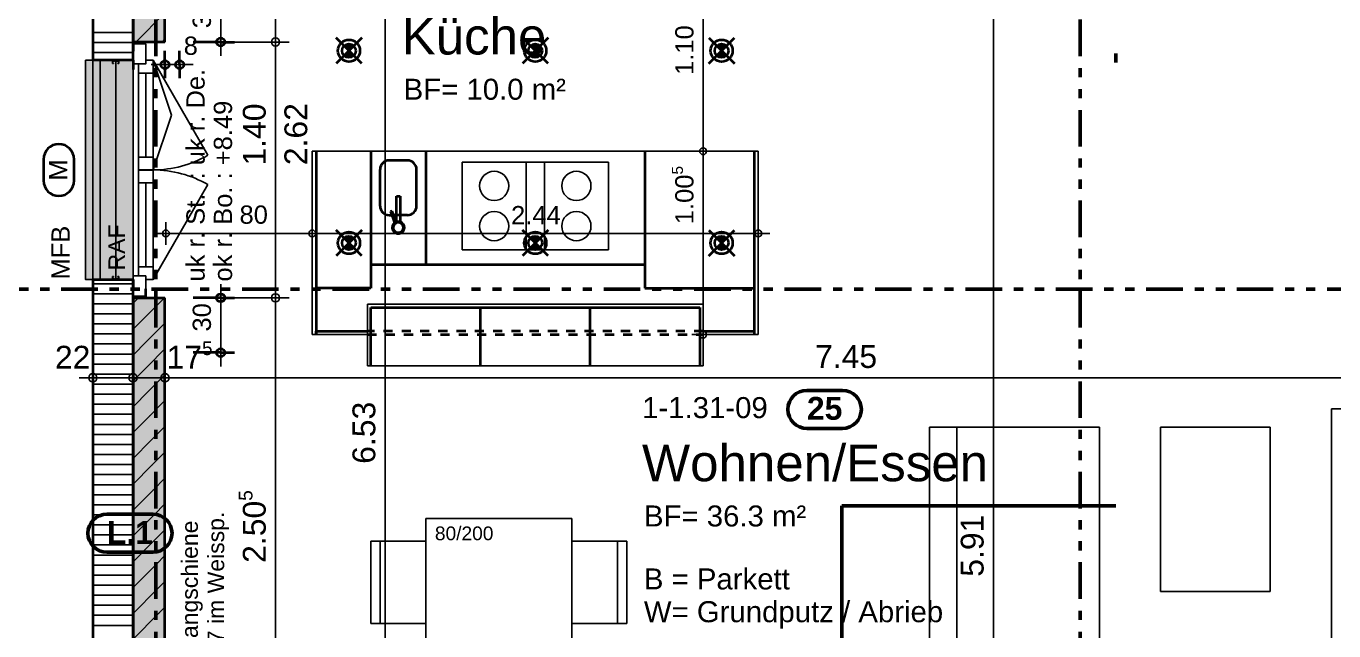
# Model space of a CAD drawing. Header units: centimetres. Extents: x 0.3 to 84.3, y 0.3 to 59.7.
# Drawn here: x 30.49 to 44.81, y 20.84 to 27.46 of the extents above; entities that cross this region are included whole.
import ezdxf

# ---------------------------------------------------------------- set-up
doc = ezdxf.new("R2010")
doc.units = ezdxf.units.CM
for name, pattern in [('AUSGEZOGEN', [0]), ('LINIE_17', [0.05, 0, -0.05]), ('LINIE_23', [0.79, 0.4, -0.13, 0, -0.13, 0, -0.13]), ('PHANTOM', [63.5, 31.75, -6.35, 6.35, -6.35, 6.35, -6.35]), ('PUNKT', [6.35, 0, -6.35]), ('RAND', [44.45, 12.7, -6.35, 12.7, -6.35, 0, -6.35]), ('STRICHPUNKT', [25.4, 12.7, -6.35, 0, -6.35]), ('VERDECKT', [9.525, 6.35, -3.175])]:
    doc.linetypes.add(name, pattern=pattern)
for name, color, linetype, lineweight in [('Bauachsen grob', 7, 'RAND', 25), ('Daemmung', 7, 'AUSGEZOGEN', 35), ('Fenster', 7, 'AUSGEZOGEN', 35), ('Fuellflaeche tragende Wände MW', 7, 'AUSGEZOGEN', 25), ('Holzgelaender', 7, 'AUSGEZOGEN', 50), ('Kueche', 7, 'AUSGEZOGEN', 25), ('Oeffnungsrichtung Fenster', 7, 'AUSGEZOGEN', 25), ('Raumbezeichnung', 7, 'AUSGEZOGEN', 35), ('Rolladen', 7, 'AUSGEZOGEN', 25), ('Schnittbegrenzung', 7, 'AUSGEZOGEN', 25), ('Spengler', 7, 'AUSGEZOGEN', 35), ('Text Koten', 7, 'AUSGEZOGEN', 50), ('Text Werkplan Ausfuehrung', 7, 'AUSGEZOGEN', 50), ('Vorhangbrett', 7, 'AUSGEZOGEN', 25), ('Wand Mauerwerk tragend', 7, 'AUSGEZOGEN', 35), ('Werkplan- Ausfuehrungsmasse', 7, 'AUSGEZOGEN', 25)]:
    doc.layers.add(name, color=color, linetype=linetype, lineweight=lineweight)
for name, color, linetype, lineweight, true_color in [('Elektro Apparate', 7, 'AUSGEZOGEN', 35, 0x656565), ('Elektro Text', 7, 'AUSGEZOGEN', 35, 0x656565), ('Moebel', 7, 'AUSGEZOGEN', 25, 0xababab)]:
    doc.layers.add(name, color=color, linetype=linetype, lineweight=lineweight, true_color=true_color)
doc.styles.add('ARIAL', font='ARIAL.TTF')

msp = doc.modelspace()

# ---------------------------------------------------------------- hatches: boundary and pattern name
at = {"layer": 'Elektro Apparate', "linetype": 'AUSGEZOGEN', "lineweight": 35}
h = msp.add_hatch(color=40, dxfattribs=at)
h.paths.add_polyline_path([(33.971, 27.141), (34.024, 27.194), (34.077, 27.141), (34.071, 27.135), (34.041, 27.121), (34.007, 27.121), (33.977, 27.135)], flags=16)
h.paths.add_polyline_path([(34.077, 27.247), (34.024, 27.194), (33.971, 27.247), (33.977, 27.253), (34.007, 27.267), (34.041, 27.267), (34.071, 27.253)], flags=16)
h = msp.add_hatch(color=40, dxfattribs=at)
h.paths.add_polyline_path([(36.011, 27.141), (36.064, 27.194), (36.117, 27.141), (36.111, 27.135), (36.081, 27.121), (36.047, 27.121), (36.017, 27.135)], flags=16)
h.paths.add_polyline_path([(36.117, 27.247), (36.064, 27.194), (36.011, 27.247), (36.017, 27.253), (36.047, 27.267), (36.081, 27.267), (36.111, 27.253)], flags=16)
h = msp.add_hatch(color=40, dxfattribs=at)
h.paths.add_polyline_path([(38.157, 27.141), (38.104, 27.194), (38.051, 27.141), (38.057, 27.135), (38.087, 27.121), (38.121, 27.121), (38.151, 27.135)])
h.paths.add_polyline_path([(38.051, 27.247), (38.104, 27.194), (38.157, 27.247), (38.151, 27.253), (38.121, 27.267), (38.087, 27.267), (38.057, 27.253)])
h = msp.add_hatch(color=40, dxfattribs=at)
h.paths.add_polyline_path([(33.971, 25.037), (34.024, 25.09), (34.077, 25.037), (34.071, 25.031), (34.041, 25.017), (34.007, 25.017), (33.977, 25.031)], flags=16)
h.paths.add_polyline_path([(34.077, 25.143), (34.024, 25.09), (33.971, 25.143), (33.977, 25.149), (34.007, 25.163), (34.041, 25.163), (34.071, 25.149)], flags=16)
h = msp.add_hatch(color=40, dxfattribs=at)
h.paths.add_polyline_path([(36.011, 25.037), (36.064, 25.09), (36.117, 25.037), (36.111, 25.031), (36.081, 25.017), (36.047, 25.017), (36.017, 25.031)], flags=16)
h.paths.add_polyline_path([(36.117, 25.143), (36.064, 25.09), (36.011, 25.143), (36.017, 25.149), (36.047, 25.163), (36.081, 25.163), (36.111, 25.149)], flags=16)
h = msp.add_hatch(color=40, dxfattribs=at)
h.paths.add_polyline_path([(38.157, 25.037), (38.104, 25.09), (38.051, 25.037), (38.057, 25.031), (38.087, 25.017), (38.121, 25.017), (38.151, 25.031)])
h.paths.add_polyline_path([(38.051, 25.143), (38.104, 25.09), (38.157, 25.143), (38.151, 25.149), (38.121, 25.163), (38.087, 25.163), (38.057, 25.149)])
at = {"layer": 'Fuellflaeche tragende Wände MW', "linetype": 'AUSGEZOGEN', "lineweight": 25}
for points in [[(32.01, 31.794), (31.66, 31.794), (31.66, 27.289), (32.01, 27.289)], [(32.01, 24.489), (31.66, 24.489), (31.66, 19.474), (32.01, 19.474)]]:
    msp.add_hatch(color=254, dxfattribs=at).paths.add_polyline_path(points)
at = {"layer": 'Holzgelaender', "linetype": 'AUSGEZOGEN', "lineweight": 25, "true_color": 0xf1f1f1}
msp.add_hatch(color=7, dxfattribs=at).paths.add_polyline_path([(31.3, 27.089), (31.22, 27.089), (31.22, 24.689), (31.3, 24.689)])
at = {"layer": 'Spengler', "linetype": 'AUSGEZOGEN', "lineweight": 25, "true_color": 0xfafafa}
msp.add_hatch(color=7, dxfattribs=at).paths.add_polyline_path([(31.14, 27.089), (31.14, 24.689), (31.66, 24.689), (31.66, 27.089)])

# ---------------------------------------------------------------- linework, layer by layer
at = {"layer": 'Bauachsen grob', "color": 32, "linetype": 'LINIE_23', "lineweight": 50, "true_color": 0xc36e14}
for p, q in [((31.91, 1.394), (31.91, 57.974)), ((42.03, 1.394), (42.03, 57.974)), ((21.964, 24.584), (72.416, 24.584))]:
    msp.add_line(p, q, dxfattribs=at)
at = {"layer": 'Daemmung', "color": 7, "linetype": 'AUSGEZOGEN', "lineweight": 35}
for p, q in [((31.22, 31.994), (31.22, 27.089)), ((31.66, 27.289), (31.66, 31.794)), ((31.66, 27.089), (31.66, 27.289)), ((31.66, 27.089), (31.22, 27.089)), ((31.22, 24.689), (31.66, 24.689)), ((31.22, 24.689), (31.22, 19.474)), ((31.66, 24.489), (31.66, 24.689)), ((31.66, 19.474), (31.66, 24.489))]:
    msp.add_line(p, q, dxfattribs=at)
at = {"layer": 'Daemmung', "color": 7, "linetype": 'VERDECKT', "lineweight": 25}
msp.add_line((31.22, 27.089), (31.22, 24.609), dxfattribs=at)
at = {"layer": 'Daemmung', "color": 7, "linetype": 'AUSGEZOGEN', "lineweight": 25}
for points in [[(31.66, 27.394), (31.66, 27.394), (31.66, 27.394), (31.66, 27.394), (31.22, 27.394)], [(31.66, 27.284), (31.66, 27.284), (31.66, 27.284), (31.66, 27.284), (31.22, 27.284)], [(31.66, 27.174), (31.66, 27.174), (31.66, 27.174), (31.66, 27.174), (31.22, 27.174)], [(31.66, 24.644), (31.66, 24.644), (31.66, 24.644), (31.66, 24.644), (31.22, 24.644)], [(31.66, 24.534), (31.66, 24.534), (31.66, 24.534), (31.66, 24.534), (31.22, 24.534)], [(31.66, 24.424), (31.66, 24.424), (31.66, 24.424), (31.66, 24.424), (31.22, 24.424)], [(31.66, 24.424), (31.66, 24.424), (31.66, 24.424), (31.66, 24.424), (31.22, 24.424)], [(31.66, 24.314), (31.66, 24.314), (31.66, 24.314), (31.66, 24.314), (31.22, 24.314)], [(31.66, 24.204), (31.66, 24.204), (31.66, 24.204), (31.66, 24.204), (31.22, 24.204)], [(31.66, 24.094), (31.66, 24.094), (31.66, 24.094), (31.66, 24.094), (31.22, 24.094)], [(31.66, 23.984), (31.66, 23.984), (31.66, 23.984), (31.66, 23.984), (31.22, 23.984)], [(31.66, 23.984), (31.66, 23.984), (31.66, 23.984), (31.66, 23.984), (31.22, 23.984)], [(31.66, 23.874), (31.66, 23.874), (31.66, 23.874), (31.66, 23.874), (31.22, 23.874)], [(31.66, 23.764), (31.66, 23.764), (31.66, 23.764), (31.66, 23.764), (31.22, 23.764)], [(31.66, 23.654), (31.66, 23.654), (31.66, 23.654), (31.66, 23.654), (31.22, 23.654)], [(31.66, 23.544), (31.66, 23.544), (31.66, 23.544), (31.66, 23.544), (31.22, 23.544)], [(31.66, 23.544), (31.66, 23.544), (31.66, 23.544), (31.66, 23.544), (31.22, 23.544)], [(31.66, 23.434), (31.66, 23.434), (31.66, 23.434), (31.66, 23.434), (31.22, 23.434)], [(31.66, 23.324), (31.66, 23.324), (31.66, 23.324), (31.66, 23.324), (31.22, 23.324)], [(31.66, 23.214), (31.66, 23.214), (31.66, 23.214), (31.66, 23.214), (31.22, 23.214)], [(31.66, 23.104), (31.66, 23.104), (31.66, 23.104), (31.66, 23.104), (31.22, 23.104)], [(31.66, 23.104), (31.66, 23.104), (31.66, 23.104), (31.66, 23.104), (31.22, 23.104)], [(31.66, 22.994), (31.66, 22.994), (31.66, 22.994), (31.66, 22.994), (31.22, 22.994)], [(31.66, 22.884), (31.66, 22.884), (31.66, 22.884), (31.66, 22.884), (31.22, 22.884)], [(31.66, 22.774), (31.66, 22.774), (31.66, 22.774), (31.66, 22.774), (31.22, 22.774)], [(31.66, 22.664), (31.66, 22.664), (31.66, 22.664), (31.66, 22.664), (31.22, 22.664)], [(31.66, 22.664), (31.66, 22.664), (31.66, 22.664), (31.66, 22.664), (31.22, 22.664)], [(31.66, 22.554), (31.66, 22.554), (31.66, 22.554), (31.66, 22.554), (31.22, 22.554)], [(31.66, 22.444), (31.66, 22.444), (31.66, 22.444), (31.66, 22.444), (31.22, 22.444)], [(31.66, 22.334), (31.66, 22.334), (31.66, 22.334), (31.66, 22.334), (31.22, 22.334)], [(31.66, 22.224), (31.66, 22.224), (31.66, 22.224), (31.66, 22.224), (31.22, 22.224)], [(31.66, 22.224), (31.66, 22.224), (31.66, 22.224), (31.66, 22.224), (31.22, 22.224)], [(31.66, 22.114), (31.66, 22.114), (31.66, 22.114), (31.66, 22.114), (31.22, 22.114)], [(31.66, 22.004), (31.66, 22.004), (31.66, 22.004), (31.66, 22.004), (31.22, 22.004)], [(31.66, 21.894), (31.66, 21.894), (31.66, 21.894), (31.66, 21.894), (31.22, 21.894)], [(31.66, 21.784), (31.66, 21.784), (31.66, 21.784), (31.66, 21.784), (31.22, 21.784)], [(31.66, 21.784), (31.66, 21.784), (31.66, 21.784), (31.66, 21.784), (31.22, 21.784)], [(31.66, 21.674), (31.66, 21.674), (31.66, 21.674), (31.66, 21.674), (31.22, 21.674)], [(31.66, 21.564), (31.66, 21.564), (31.66, 21.564), (31.66, 21.564), (31.22, 21.564)], [(31.66, 21.454), (31.66, 21.454), (31.66, 21.454), (31.66, 21.454), (31.22, 21.454)], [(31.66, 21.344), (31.66, 21.344), (31.66, 21.344), (31.66, 21.344), (31.22, 21.344)], [(31.66, 21.344), (31.66, 21.344), (31.66, 21.344), (31.66, 21.344), (31.22, 21.344)], [(31.66, 21.234), (31.66, 21.234), (31.66, 21.234), (31.66, 21.234), (31.22, 21.234)], [(31.66, 21.124), (31.66, 21.124), (31.66, 21.124), (31.66, 21.124), (31.22, 21.124)], [(31.66, 21.014), (31.66, 21.014), (31.66, 21.014), (31.66, 21.014), (31.22, 21.014)], [(31.66, 20.904), (31.66, 20.904), (31.66, 20.904), (31.66, 20.904), (31.22, 20.904)], [(31.66, 20.904), (31.66, 20.904), (31.66, 20.904), (31.66, 20.904), (31.22, 20.904)]]:
    msp.add_lwpolyline(points, dxfattribs=at)
at = {"layer": 'Elektro Apparate', "color": 40, "linetype": 'AUSGEZOGEN', "lineweight": 35}
for p, q in [((34.165, 27.335), (33.883, 27.053)), ((34.165, 27.053), (33.883, 27.335)), ((36.205, 27.335), (35.923, 27.053)), ((36.205, 27.053), (35.923, 27.335)), ((37.963, 27.335), (38.245, 27.053)), ((37.963, 27.053), (38.245, 27.335)), ((34.165, 25.231), (33.883, 24.949)), ((34.165, 24.949), (33.883, 25.231)), ((36.205, 25.231), (35.923, 24.949)), ((36.205, 24.949), (35.923, 25.231)), ((37.963, 25.231), (38.245, 24.949)), ((37.963, 24.949), (38.245, 25.231))]:
    msp.add_line(p, q, dxfattribs=at)
for centre, radius in [((34.024, 27.194), 0.12), ((34.024, 27.194), 0.075), ((36.064, 27.194), 0.12), ((36.064, 27.194), 0.075), ((38.104, 27.194), 0.12), ((38.104, 27.194), 0.075), ((34.024, 25.09), 0.12), ((36.064, 25.09), 0.12), ((38.104, 25.09), 0.12), ((34.024, 25.09), 0.075), ((36.064, 25.09), 0.075), ((38.104, 25.09), 0.075)]:
    msp.add_circle(centre, radius, dxfattribs=at)
at = {"layer": 'Elektro Text', "color": 40, "linetype": 'AUSGEZOGEN', "lineweight": 35}
for p, q in [((30.68, 26.005), (30.68, 25.772)), ((31.013, 26.005), (31.013, 25.772))]:
    msp.add_line(p, q, dxfattribs=at)
for centre, start, end in [((30.847, 26.005), 0, 180), ((30.847, 25.772), 180, 0)]:
    msp.add_arc(centre, 0.167, start, end, dxfattribs=at)
at = {"layer": 'Fenster', "color": 7, "linetype": 'AUSGEZOGEN', "lineweight": 25}
for p, q in [((31.8, 26.949), (31.8, 26.03)), ((31.8, 25.748), (31.8, 24.829))]:
    msp.add_line(p, q, dxfattribs=at)
for points in [[(31.66, 27.269), (31.66, 27.049), (31.8, 27.049), (31.8, 27.269), (31.66, 27.269)], [(31.66, 27.089), (31.14, 27.089), (31.14, 24.689), (31.66, 24.689), (31.66, 27.089)], [(31.8, 27.089), (31.8, 27.049), (31.72, 27.049), (31.72, 26.949), (31.88, 26.949), (31.88, 27.089), (31.8, 27.089)], [(31.72, 24.729), (31.72, 25.888), (31.8, 25.888), (31.8, 25.89), (31.72, 25.89), (31.72, 27.049), (31.66, 27.049), (31.66, 24.729), (31.72, 24.729)], [(31.72, 26.949), (31.72, 26.03), (31.88, 26.03), (31.88, 26.949), (31.72, 26.949)], [(31.72, 26.03), (31.72, 25.89), (31.8, 25.89), (31.88, 25.89), (31.88, 26.03), (31.72, 26.03)], [(31.8, 25.888), (31.72, 25.888), (31.72, 25.748), (31.88, 25.748), (31.88, 25.888), (31.8, 25.888)], [(31.72, 25.748), (31.72, 24.829), (31.88, 24.829), (31.88, 25.748), (31.72, 25.748)], [(31.72, 24.829), (31.72, 24.729), (31.8, 24.729), (31.8, 24.689), (31.88, 24.689), (31.88, 24.829), (31.72, 24.829)], [(31.66, 24.729), (31.66, 24.509), (31.8, 24.509), (31.8, 24.729), (31.66, 24.729)]]:
    msp.add_lwpolyline(points, dxfattribs=at)
at = {"layer": 'Holzgelaender', "color": 7, "linetype": 'AUSGEZOGEN', "lineweight": 25}
for p, q in [((31.22, 27.089), (31.22, 24.689)), ((31.3, 27.089), (31.22, 27.089)), ((31.3, 24.689), (31.3, 27.089)), ((31.22, 24.689), (31.3, 24.689))]:
    msp.add_line(p, q, dxfattribs=at)
at = {"layer": 'Kueche', "color": 7, "linetype": 'AUSGEZOGEN', "lineweight": 25}
for p, q in [((33.622, 24.086), (33.622, 26.094)), ((38.506, 26.094), (33.622, 26.094)), ((38.506, 24.086), (38.506, 26.094)), ((35.264, 25.974), (35.264, 25.014)), ((36.864, 25.974), (35.264, 25.974)), ((35.964, 25.974), (35.964, 25.014)), ((36.164, 25.974), (36.164, 25.014)), ((36.864, 25.014), (36.864, 25.974)), ((35.264, 25.014), (36.864, 25.014)), ((34.226, 23.744), (34.226, 24.42)), ((34.226, 24.42), (37.902, 24.42)), ((37.902, 23.744), (37.902, 24.42)), ((33.622, 24.086), (34.226, 24.086)), ((37.902, 24.086), (38.506, 24.086)), ((34.226, 23.744), (37.902, 23.744))]:
    msp.add_line(p, q, dxfattribs=at)
at = {"layer": 'Kueche', "color": 7, "linetype": 'VERDECKT', "lineweight": 35}
for p, q in [((33.664, 26.094), (33.664, 24.086)), ((34.264, 26.094), (34.264, 24.594)), ((34.864, 26.094), (34.864, 24.854)), ((37.264, 26.094), (37.264, 24.594)), ((38.464, 24.086), (38.464, 26.094)), ((34.264, 24.854), (37.264, 24.854)), ((34.264, 24.594), (33.664, 24.594)), ((37.264, 24.594), (38.464, 24.594)), ((34.264, 23.744), (34.264, 24.382)), ((34.264, 24.382), (37.864, 24.382)), ((35.464, 23.744), (35.464, 24.382)), ((36.664, 23.744), (36.664, 24.382)), ((37.864, 24.382), (37.864, 23.744)), ((33.664, 24.086), (33.664, 24.124)), ((33.664, 24.124), (34.22, 24.124)), ((37.902, 24.124), (38.464, 24.124))]:
    msp.add_line(p, q, dxfattribs=at)
at = {"layer": 'Kueche', "color": 7, "linetype": 'AUSGEZOGEN', "lineweight": 35}
for p, q in [((34.664, 25.994), (34.464, 25.994)), ((34.364, 25.494), (34.364, 25.894)), ((34.764, 25.494), (34.764, 25.894)), ((34.544, 25.317), (34.544, 25.601)), ((34.544, 25.601), (34.584, 25.601)), ((34.584, 25.601), (34.584, 25.317)), ((34.464, 25.394), (34.544, 25.394)), ((34.498, 25.439), (34.48, 25.433)), ((34.48, 25.433), (34.528, 25.301)), ((34.664, 25.394), (34.494, 25.394)), ((34.546, 25.309), (34.498, 25.439)), ((34.584, 25.394), (34.584, 25.394)), ((34.584, 25.394), (34.584, 25.394)), ((34.528, 25.301), (34.546, 25.309)), ((34.543, 25.317), (34.544, 25.318)), ((34.547, 25.318), (34.544, 25.317)), ((34.584, 25.317), (34.581, 25.318))]:
    msp.add_line(p, q, dxfattribs=at)
at = {"layer": 'Kueche', "color": 7, "linetype": 'LINIE_17', "lineweight": 35}
for p, q in [((37.902, 24.124), (34.226, 24.124)), ((34.226, 24.086), (37.902, 24.086))]:
    msp.add_line(p, q, dxfattribs=at)
at = {"layer": 'Kueche', "color": 7, "linetype": 'AUSGEZOGEN', "lineweight": 25}
for centre in [(35.614, 25.714), (36.514, 25.714), (35.614, 25.274), (36.514, 25.274)]:
    msp.add_circle(centre, 0.16, dxfattribs=at)
at = {"layer": 'Kueche', "color": 7, "linetype": 'AUSGEZOGEN', "lineweight": 35}
for centre, radius, start, end in [((34.464, 25.894), 0.1, 90, 180), ((34.664, 25.894), 0.1, 0.0001, 90), ((34.464, 25.494), 0.1, 180.0001, 270.0001), ((34.664, 25.494), 0.1, 270.0001, 0.0001), ((34.564, 25.259), 0.067, 127.3555, 72.6445), ((34.564, 25.259), 0.0564, 130.764, 110), ((34.564, 25.259), 0.067, 107.3555, 110), ((34.564, 25.273), 0.0476, 68.849, 111.151)]:
    msp.add_arc(centre, radius, start, end, dxfattribs=at)
at = {"layer": 'Moebel', "color": 253, "linetype": 'AUSGEZOGEN', "lineweight": 25, "true_color": 0xababab}
for p, q in [((46.88, 23.274), (44.78, 23.274)), ((44.78, 19.434), (44.78, 23.274)), ((40.38, 23.074), (42.24, 23.074)), ((40.38, 23.074), (40.38, 19.074)), ((40.68, 19.434), (40.68, 23.074)), ((42.24, 19.434), (42.24, 23.074)), ((44.11, 23.074), (42.91, 23.074)), ((42.91, 23.074), (42.91, 21.274)), ((44.11, 21.274), (44.11, 23.074)), ((34.865, 22.074), (36.465, 22.074)), ((34.865, 18.074), (34.865, 22.074)), ((36.465, 18.074), (36.465, 22.074)), ((34.265, 21.824), (34.865, 21.824)), ((34.265, 20.924), (34.265, 21.824)), ((34.365, 21.824), (34.365, 20.924)), ((37.065, 21.824), (36.465, 21.824)), ((36.965, 21.824), (36.965, 20.924)), ((37.065, 20.924), (37.065, 21.824)), ((42.91, 21.274), (44.11, 21.274)), ((34.865, 20.924), (34.265, 20.924)), ((36.465, 20.924), (37.065, 20.924))]:
    msp.add_line(p, q, dxfattribs=at)
at = {"layer": 'Oeffnungsrichtung Fenster', "color": 7, "linetype": 'AUSGEZOGEN', "lineweight": 25}
for p, q in [((31.88, 27.089), (32.48, 26.05)), ((32.08, 26.489), (31.88, 27.089)), ((32.08, 26.489), (31.88, 25.89)), ((31.88, 24.689), (32.48, 25.728))]:
    msp.add_line(p, q, dxfattribs=at)
for centre, start, end in [((31.88, 27.089), 270, 300), ((31.88, 24.689), 60, 90)]:
    msp.add_arc(centre, 1.2, start, end, dxfattribs=at)
at = {"layer": 'Rolladen', "color": 7, "linetype": 'AUSGEZOGEN', "lineweight": 25}
for p, q in [((31.438, 27.088), (31.434, 27.088)), ((31.434, 27.054), (31.434, 27.088)), ((31.438, 27.082), (31.438, 27.088)), ((31.438, 27.082), (31.452, 27.082)), ((31.438, 27.078), (31.454, 27.078)), ((31.438, 27.058), (31.438, 27.078)), ((31.452, 27.082), (31.459, 27.089)), ((31.454, 27.078), (31.461, 27.085)), ((31.481, 27.089), (31.459, 27.089)), ((31.461, 27.085), (31.479, 27.085)), ((31.475, 27.089), (31.465, 27.089)), ((31.476, 27.089), (31.475, 27.089)), ((31.486, 27.078), (31.479, 27.085)), ((31.488, 27.082), (31.481, 27.089)), ((31.502, 27.078), (31.486, 27.078)), ((31.502, 27.082), (31.488, 27.082)), ((31.502, 27.082), (31.502, 27.088)), ((31.506, 27.088), (31.502, 27.088)), ((31.502, 27.058), (31.502, 27.078)), ((31.506, 27.054), (31.506, 27.088)), ((31.446, 27.054), (31.434, 27.054)), ((31.438, 27.058), (31.446, 27.058)), ((31.446, 27.058), (31.446, 27.054)), ((31.494, 27.058), (31.494, 27.054)), ((31.502, 27.058), (31.494, 27.058)), ((31.494, 27.054), (31.506, 27.054)), ((31.446, 24.724), (31.434, 24.724)), ((31.434, 24.724), (31.434, 24.69)), ((31.438, 24.69), (31.434, 24.69)), ((31.438, 24.72), (31.438, 24.7)), ((31.438, 24.72), (31.446, 24.72)), ((31.438, 24.7), (31.454, 24.7)), ((31.438, 24.696), (31.438, 24.69)), ((31.438, 24.696), (31.452, 24.696)), ((31.446, 24.72), (31.446, 24.724)), ((31.452, 24.696), (31.459, 24.689)), ((31.454, 24.7), (31.461, 24.693)), ((31.481, 24.689), (31.459, 24.689)), ((31.461, 24.693), (31.479, 24.693)), ((31.475, 24.689), (31.465, 24.689)), ((31.476, 24.689), (31.475, 24.689)), ((31.486, 24.7), (31.479, 24.693)), ((31.488, 24.696), (31.481, 24.689)), ((31.502, 24.7), (31.486, 24.7)), ((31.502, 24.696), (31.488, 24.696)), ((31.494, 24.724), (31.506, 24.724)), ((31.494, 24.72), (31.494, 24.724)), ((31.502, 24.72), (31.494, 24.72)), ((31.502, 24.72), (31.502, 24.7)), ((31.502, 24.696), (31.502, 24.69)), ((31.506, 24.69), (31.502, 24.69)), ((31.506, 24.724), (31.506, 24.69))]:
    msp.add_line(p, q, dxfattribs=at)
at = {"layer": 'Rolladen', "color": 7, "linetype": 'PHANTOM', "lineweight": 25}
msp.add_line((31.47, 24.689), (31.47, 27.089), dxfattribs=at)
at = {"layer": 'Schnittbegrenzung', "color": 14, "linetype": 'STRICHPUNKT', "lineweight": 50, "true_color": 0xb20000}
for p, q in [((42.42, 46.214), (42.42, 22.214)), ((42.42, 22.214), (39.42, 22.214)), ((39.42, 22.214), (39.42, 1.034))]:
    msp.add_line(p, q, dxfattribs=at)
at = {"layer": 'Text Werkplan Ausfuehrung', "color": 240, "linetype": 'AUSGEZOGEN', "lineweight": 50}
for p, q in [((39.426, 23.476), (39.038, 23.476)), ((39.426, 23.06), (39.038, 23.06))]:
    msp.add_line(p, q, dxfattribs=at)
at = {"layer": 'Text Werkplan Ausfuehrung', "color": 92, "linetype": 'AUSGEZOGEN', "lineweight": 50, "true_color": 0x00b300}
for p, q in [((31.879, 22.121), (31.374, 22.121)), ((31.879, 21.705), (31.374, 21.705))]:
    msp.add_line(p, q, dxfattribs=at)
at = {"layer": 'Text Werkplan Ausfuehrung', "color": 240, "linetype": 'AUSGEZOGEN', "lineweight": 50}
for centre, start, end in [((39.038, 23.268), 90, 270), ((39.426, 23.268), 270, 90)]:
    msp.add_arc(centre, 0.208, start, end, dxfattribs=at)
at = {"layer": 'Text Werkplan Ausfuehrung', "color": 92, "linetype": 'AUSGEZOGEN', "lineweight": 50, "true_color": 0x00b300}
for centre, start, end in [((31.374, 21.913), 90, 270), ((31.879, 21.913), 270, 90)]:
    msp.add_arc(centre, 0.208, start, end, dxfattribs=at)
at = {"layer": 'Vorhangbrett', "color": 191, "linetype": 'PUNKT', "lineweight": 25, "true_color": 0xbe96ea}
msp.add_line((32.17, 27.889), (32.17, 23.889), dxfattribs=at)
at = {"layer": 'Vorhangbrett', "color": 191, "linetype": 'AUSGEZOGEN', "lineweight": 25, "true_color": 0xbe96ea}
for p, q in [((32.62, 27.289), (32.62, 27.889)), ((32.62, 27.289), (32.62, 27.139)), ((32.01, 27.042), (31.86, 27.042)), ((32.01, 27.042), (32.17, 27.042)), ((32.17, 27.042), (32.32, 27.042)), ((32.62, 24.489), (32.62, 24.639)), ((32.62, 23.889), (32.62, 24.489)), ((32.62, 23.889), (32.62, 23.739))]:
    msp.add_line(p, q, dxfattribs=at)
at = {"layer": 'Vorhangbrett', "color": 191, "linetype": 'AUSGEZOGEN', "lineweight": 35, "true_color": 0xbe96ea}
for p, q in [((32.62, 27.289), (32.47, 27.289)), ((32.62, 27.289), (32.77, 27.289)), ((32.01, 27.042), (32.01, 27.192)), ((32.17, 27.042), (32.17, 27.192)), ((32.01, 27.042), (32.01, 26.892)), ((32.17, 27.042), (32.17, 26.892)), ((32.62, 24.489), (32.32, 24.489)), ((32.62, 24.489), (32.47, 24.489)), ((32.62, 24.489), (32.77, 24.489)), ((32.62, 23.889), (32.32, 23.889)), ((32.62, 23.889), (32.47, 23.889)), ((32.62, 23.889), (32.77, 23.889))]:
    msp.add_line(p, q, dxfattribs=at)
msp.add_lwpolyline([(32.62, 27.289), (32.406, 27.289), (32.406, 27.289), (32.32, 27.289)], dxfattribs=at)
for centre in [(32.62, 27.289), (32.01, 27.042), (32.17, 27.042), (32.62, 24.489), (32.62, 23.889)]:
    msp.add_circle(centre, 0.045, dxfattribs=at)
at = {"layer": 'Wand Mauerwerk tragend', "color": 7, "linetype": 'AUSGEZOGEN', "lineweight": 35}
for p, q in [((31.66, 31.794), (31.66, 27.289)), ((32.01, 27.289), (32.01, 29.534)), ((31.8, 27.289), (31.66, 27.289)), ((32.01, 27.289), (31.8, 27.289)), ((31.66, 24.489), (31.8, 24.489)), ((31.66, 24.489), (31.66, 19.474)), ((31.8, 24.489), (32.01, 24.489)), ((32.01, 24.086), (32.01, 24.489)), ((32.01, 19.474), (32.01, 24.086))]:
    msp.add_line(p, q, dxfattribs=at)
at = {"layer": 'Wand Mauerwerk tragend', "color": 180, "linetype": 'PUNKT', "lineweight": 35}
for p, q in [((31.8, 27.289), (31.66, 27.289)), ((31.66, 27.289), (31.66, 27.089)), ((31.8, 24.489), (31.8, 27.289)), ((31.66, 27.089), (31.66, 24.689)), ((31.66, 24.689), (31.66, 24.489)), ((31.66, 24.489), (31.8, 24.489))]:
    msp.add_line(p, q, dxfattribs=at)
at = {"layer": 'Wand Mauerwerk tragend', "color": 7, "linetype": 'AUSGEZOGEN', "lineweight": 25}
msp.add_line((31.66, 24.429), (31.72, 24.489), dxfattribs=at)
for points in [[(31.692, 27.289), (32.01, 27.607), (32.01, 27.607)], [(31.975, 27.289), (32.01, 27.324), (32.01, 27.324)], [(31.66, 24.146), (31.795, 24.281), (31.795, 24.281), (32.003, 24.489)], [(31.66, 23.863), (31.807, 24.01), (31.807, 24.01), (32.01, 24.213), (32.01, 24.213)], [(31.66, 23.58), (31.819, 23.739), (31.819, 23.739), (32.01, 23.93), (32.01, 23.93)], [(31.66, 23.297), (31.831, 23.468), (31.831, 23.468), (32.01, 23.647), (32.01, 23.647)], [(31.66, 23.014), (31.843, 23.198), (31.843, 23.198), (32.01, 23.364), (32.01, 23.364)], [(31.66, 22.732), (31.855, 22.927), (31.855, 22.927), (32.01, 23.082), (32.01, 23.082)], [(31.66, 22.449), (31.867, 22.656), (31.867, 22.656), (32.01, 22.799), (32.01, 22.799)], [(31.66, 22.166), (31.88, 22.385), (31.88, 22.385), (32.01, 22.516), (32.01, 22.516)], [(31.66, 21.883), (31.892, 22.115), (31.892, 22.115), (32.01, 22.233), (32.01, 22.233)], [(31.66, 21.6), (31.904, 21.844), (31.904, 21.844), (32.01, 21.95), (32.01, 21.95)], [(31.66, 21.317), (31.916, 21.573), (31.916, 21.573), (32.01, 21.667), (32.01, 21.667)], [(31.66, 21.035), (31.928, 21.303), (31.928, 21.303), (32.01, 21.385), (32.01, 21.385)], [(31.66, 20.752), (31.94, 21.032), (31.94, 21.032), (32.01, 21.102), (32.01, 21.102)]]:
    msp.add_lwpolyline(points, dxfattribs=at)
at = {"layer": 'Werkplan- Ausfuehrungsmasse', "color": 7, "linetype": 'AUSGEZOGEN', "lineweight": 25}
for p, q in [((33.22, 27.289), (33.22, 29.534)), ((34.42, 16.474), (34.42, 29.534)), ((33.22, 27.289), (33.07, 27.289)), ((33.22, 27.289), (33.37, 27.289)), ((33.22, 24.489), (33.22, 27.289)), ((33.22, 24.489), (33.07, 24.489)), ((33.22, 24.489), (33.37, 24.489)), ((33.22, 19.474), (33.22, 24.489)), ((31.22, 23.614), (31.22, 23.764)), ((31.66, 23.614), (31.66, 23.764)), ((32.01, 23.614), (32.01, 23.764)), ((31.22, 23.614), (31.07, 23.614)), ((31.22, 23.614), (31.22, 23.464)), ((31.22, 23.614), (31.22, 23.614)), ((31.22, 23.614), (31.66, 23.614)), ((31.66, 23.614), (31.66, 23.464)), ((31.66, 23.614), (31.66, 23.614)), ((31.66, 23.614), (32.01, 23.614)), ((32.01, 23.614), (32.01, 23.464)), ((32.01, 23.614), (32.01, 23.614))]:
    msp.add_line(p, q, dxfattribs=at)
at = {"layer": 'Werkplan- Ausfuehrungsmasse', "color": 253, "linetype": 'AUSGEZOGEN', "lineweight": 25, "true_color": 0xa0a0a0}
for p, q in [((37.902, 26.094), (37.902, 28.294)), ((37.902, 26.094), (37.777, 26.094)), ((37.902, 26.094), (38.027, 26.094)), ((37.902, 26.094), (37.902, 26.094)), ((37.902, 24.086), (37.902, 26.094)), ((38.506, 25.194), (38.506, 25.394)), ((32.02, 25.194), (32.02, 25.319)), ((33.622, 25.194), (33.622, 25.319)), ((38.506, 25.194), (38.506, 25.319)), ((32.02, 25.194), (31.895, 25.194)), ((32.02, 25.194), (32.02, 25.069)), ((32.02, 25.194), (32.02, 25.194)), ((33.622, 25.194), (33.622, 25.069)), ((33.622, 25.194), (38.506, 25.194)), ((38.506, 25.194), (38.506, 25.069)), ((38.506, 25.194), (38.631, 25.194)), ((37.902, 24.086), (37.777, 24.086)), ((37.902, 24.086), (38.027, 24.086)), ((37.902, 24.086), (37.902, 24.086)), ((37.902, 24.086), (37.902, 23.961))]:
    msp.add_line(p, q, dxfattribs=at)
at = {"layer": 'Werkplan- Ausfuehrungsmasse', "color": 7, "linetype": 'AUSGEZOGEN', "lineweight": 25}
for points in [[(41.08, 16.474), (41.08, 18.806), (41.08, 18.806), (41.08, 28.294)], [(33.22, 27.289), (33.157, 27.289), (33.157, 27.289), (33.156, 27.289), (33.156, 27.289), (33.155, 27.289), (33.155, 27.289), (33.154, 27.289), (33.154, 27.289), (33.153, 27.289), (33.153, 27.289), (33.152, 27.289), (33.152, 27.289), (33.151, 27.289), (33.151, 27.289), (33.151, 27.289), (33.151, 27.289), (33.15, 27.289), (33.15, 27.289), (33.149, 27.289), (33.149, 27.289), (33.149, 27.289), (33.149, 27.289), (33.142, 27.289), (33.142, 27.289), (33.142, 27.289), (33.142, 27.289), (33.142, 27.289), (33.142, 27.289), (32.42, 27.289)], [(33.22, 24.489), (33.156, 24.489), (33.156, 24.489), (33.155, 24.489), (33.155, 24.489), (33.154, 24.489), (33.154, 24.489), (33.153, 24.489), (33.153, 24.489), (33.152, 24.489), (33.152, 24.489), (33.151, 24.489), (33.151, 24.489), (33.151, 24.489), (33.151, 24.489), (33.15, 24.489), (33.15, 24.489), (33.149, 24.489), (33.149, 24.489), (33.149, 24.489), (33.149, 24.489), (33.148, 24.489), (33.148, 24.489), (33.148, 24.489), (33.148, 24.489), (33.142, 24.489), (33.142, 24.489), (33.142, 24.489), (33.142, 24.489), (33.142, 24.489), (33.142, 24.489), (32.42, 24.489)], [(32.01, 23.614), (35.175, 23.614), (35.175, 23.614), (46.91, 23.614)]]:
    msp.add_lwpolyline(points, dxfattribs=at)
at = {"layer": 'Werkplan- Ausfuehrungsmasse', "color": 253, "linetype": 'AUSGEZOGEN', "lineweight": 25, "true_color": 0xa0a0a0}
for points in [[(33.622, 25.194), (33.622, 25.264), (33.622, 25.264), (33.622, 25.394)], [(32.02, 25.194), (32.609, 25.194), (32.609, 25.194), (33.622, 25.194)]]:
    msp.add_lwpolyline(points, dxfattribs=at)
at = {"layer": 'Werkplan- Ausfuehrungsmasse', "color": 7, "linetype": 'AUSGEZOGEN', "lineweight": 25}
for centre in [(33.22, 27.289), (33.22, 24.489), (31.22, 23.614), (31.66, 23.614), (32.01, 23.614)]:
    msp.add_circle(centre, 0.045, dxfattribs=at)
at = {"layer": 'Werkplan- Ausfuehrungsmasse', "color": 253, "linetype": 'AUSGEZOGEN', "lineweight": 25, "true_color": 0xa0a0a0}
for centre in [(37.902, 26.094), (32.02, 25.194), (33.622, 25.194), (38.506, 25.194), (37.902, 24.086)]:
    msp.add_circle(centre, 0.0375, dxfattribs=at)

# ---------------------------------------------------------------- texts
at = {"layer": 'Elektro Text', "color": 40, "linetype": 'AUSGEZOGEN', "lineweight": 35, "insert": (30.94, 25.772), "char_height": 0.2, "width": 0.1, "attachment_point": 7, "rotation": 90, "style": 'ARIAL'}
msp.add_mtext('M', dxfattribs=at)
at = {"layer": 'Moebel', "color": 253, "linetype": 'AUSGEZOGEN', "lineweight": 25, "true_color": 0xababab, "insert": (34.965, 21.834), "char_height": 0.15, "width": 0.075, "attachment_point": 7, "style": 'ARIAL'}
msp.add_mtext('80/200', dxfattribs=at)
at = {"layer": 'Raumbezeichnung', "color": 7, "linetype": 'AUSGEZOGEN', "lineweight": 35, "char_height": 0.4, "width": 0.2, "attachment_point": 7, "style": 'ARIAL'}
for s, insert in [('Küche', (34.601, 27.147)), ('Wohnen/Essen', (37.232, 22.476))]:
    msp.add_mtext(s, dxfattribs=dict(at, insert=insert))
at = {"layer": 'Raumbezeichnung', "color": 7, "linetype": 'AUSGEZOGEN', "lineweight": 50, "char_height": 0.23, "width": 0.115, "attachment_point": 7, "style": 'ARIAL'}
for s, insert in [('BF=\\~10.0\\~m²', (34.623, 26.654)), ('1-1.31-09', (37.234, 23.169)), ('BF=\\~36.3\\~m²', (37.254, 21.983)), ('B\\~=\\~Parkett', (37.253, 21.294)), ('W=\\~Grundputz\\~/\\~Abrieb', (37.253, 20.869))]:
    msp.add_mtext(s, dxfattribs=dict(at, insert=insert))
at = {"layer": 'Text Koten', "color": 7, "linetype": 'AUSGEZOGEN', "lineweight": 35, "char_height": 0.2, "width": 0.1, "attachment_point": 7, "rotation": 90, "style": 'ARIAL'}
for s, insert in [('uk\\~r.\\~St.\\~\\~:\\~uk\\~r.\\~De.', (32.447, 24.667)), ('ok\\~r.\\~Bo.\\~:\\~+8.49', (32.747, 24.667))]:
    msp.add_mtext(s, dxfattribs=dict(at, insert=insert))
at = {"layer": 'Text Werkplan Ausfuehrung', "color": 7, "linetype": 'AUSGEZOGEN', "lineweight": 35, "attachment_point": 7, "rotation": 90, "style": 'ARIAL'}
for s, insert, char_height, width in [('MFB', (30.967, 24.689), 0.2, 0.1), ('RAF', (31.571, 24.789), 0.18, 0.09)]:
    msp.add_mtext(s, dxfattribs=dict(at, insert=insert, char_height=char_height, width=width))
at = {"layer": 'Text Werkplan Ausfuehrung', "color": 240, "linetype": 'AUSGEZOGEN', "lineweight": 50, "insert": (39.038, 23.151), "char_height": 0.25, "width": 0.125, "attachment_point": 7, "style": 'ARIAL'}
msp.add_mtext('\\fArial|i0|b1|c0|p0;25', dxfattribs=at)
at = {"layer": 'Text Werkplan Ausfuehrung', "color": 92, "linetype": 'AUSGEZOGEN', "lineweight": 50, "true_color": 0x00b300, "insert": (31.374, 21.796), "char_height": 0.25, "width": 0.125, "attachment_point": 7, "style": 'ARIAL'}
msp.add_mtext('\\fArial|i0|b1|c0|p0;L.1', dxfattribs=at)
at = {"layer": 'Vorhangbrett', "color": 191, "linetype": 'AUSGEZOGEN', "lineweight": 35, "true_color": 0xbe96ea, "attachment_point": 7, "rotation": 90, "style": 'ARIAL'}
for s, insert, char_height, width in [('30', (32.516, 27.44), 0.2, 0.1), ('30', (32.516, 24.12), 0.2, 0.1), ('VS57\\~im\\~Weissp.', (32.712, 20.234), 0.18, 0.09), ('Vorhangschiene', (32.424, 20.234), 0.18, 0.09)]:
    msp.add_mtext(s, dxfattribs=dict(at, insert=insert, char_height=char_height, width=width))
at = {"layer": 'Vorhangbrett', "color": 191, "linetype": 'AUSGEZOGEN', "lineweight": 35, "true_color": 0xbe96ea, "insert": (32.215, 27.146), "char_height": 0.2, "width": 0.1, "attachment_point": 7, "style": 'ARIAL'}
msp.add_mtext('8', dxfattribs=at)
at = {"layer": 'Werkplan- Ausfuehrungsmasse', "color": 253, "linetype": 'AUSGEZOGEN', "lineweight": 35, "true_color": 0xa0a0a0, "attachment_point": 7, "rotation": 90, "style": 'ARIAL'}
for s, insert, char_height, width in [('1.10', (37.799, 26.929), 0.2, 0.1), ('5', (37.682, 25.839), 0.12, 0.06), ('1.00', (37.799, 25.295), 0.2, 0.1)]:
    msp.add_mtext(s, dxfattribs=dict(at, insert=insert, char_height=char_height, width=width))
at = {"layer": 'Werkplan- Ausfuehrungsmasse', "color": 7, "linetype": 'AUSGEZOGEN', "lineweight": 50, "attachment_point": 7, "rotation": 90, "style": 'ARIAL'}
for s, insert, char_height, width in [('1.40', (33.116, 25.937), 0.25, 0.125), ('2.62', (33.571, 25.941), 0.25, 0.125), ('6.53', (34.316, 22.672), 0.25, 0.125), ('5', (32.97, 22.267), 0.15, 0.075), ('2.50', (33.116, 21.588), 0.25, 0.125), ('5.91', (40.976, 21.436), 0.25, 0.125)]:
    msp.add_mtext(s, dxfattribs=dict(at, insert=insert, char_height=char_height, width=width))
at = {"layer": 'Werkplan- Ausfuehrungsmasse', "color": 253, "linetype": 'AUSGEZOGEN', "lineweight": 35, "true_color": 0xa0a0a0, "char_height": 0.2, "width": 0.1, "attachment_point": 7, "style": 'ARIAL'}
for s, insert in [('80', (32.826, 25.297)), ('2.44', (35.799, 25.294))]:
    msp.add_mtext(s, dxfattribs=dict(at, insert=insert))
at = {"layer": 'Werkplan- Ausfuehrungsmasse', "color": 7, "linetype": 'AUSGEZOGEN', "lineweight": 50, "attachment_point": 7, "style": 'ARIAL'}
for s, insert, char_height, width in [('22', (30.805, 23.714), 0.25, 0.125), ('17', (32.027, 23.714), 0.25, 0.125), ('5', (32.415, 23.86), 0.15, 0.075), ('7.45', (39.127, 23.718), 0.25, 0.125)]:
    msp.add_mtext(s, dxfattribs=dict(at, insert=insert, char_height=char_height, width=width))

doc.saveas('drawing.dxf')
